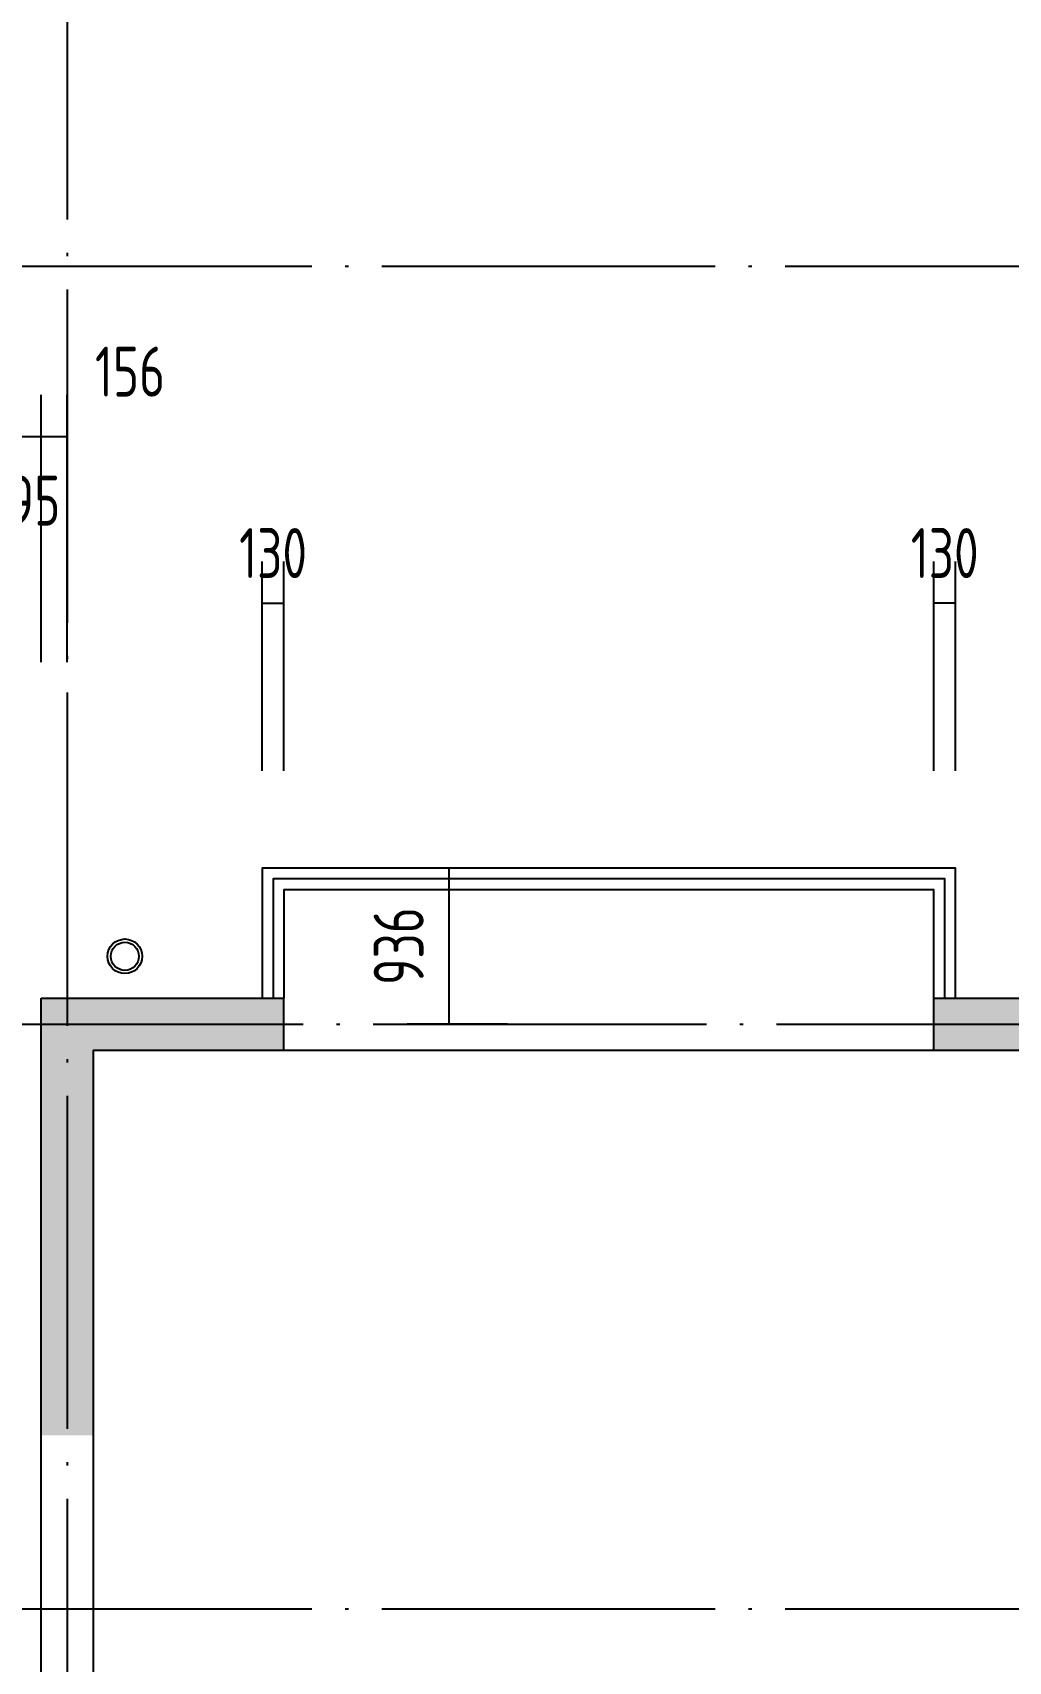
# Model space of a CAD drawing. Extents: x -726032 to 135930, y -151624 to 587044.
# Drawn here: x -435598 to -429743, y 476930 to 486709 of the extents above; entities that cross this region are included whole.
import ezdxf

# ---------------------------------------------------------------- set-up
doc = ezdxf.new("R2010")
doc.units = 0
doc.header["$LTSCALE"] = 1000
doc.header["$MEASUREMENT"] = 0
doc.linetypes.add('DOTE', pattern=[2.42, 2, -0.2, 0.02, -0.2])
doc.layers.get('DEFPOINTS').update_dxf_attribs({"color": 1, "linetype": 'CONTINUOUS'})
for name, color, linetype in [('COLUMN', 170, 'CONTINUOUS'), ('DOTE', 8, 'DOTE'), ('PUB_DIM', 245, 'CONTINUOUS'), ('WALL', 255, 'CONTINUOUS'), ('WINDOW', 155, 'CONTINUOUS'), ('雨水管', 20, 'CONTINUOUS')]:
    doc.layers.add(name, color=color, linetype=linetype)
doc.styles.add('DIM_FONT', font='isocp.shx', dxfattribs={"width": 0.8})
doc.dimstyles.new('DIMN', dxfattribs={"dimtxt": 300, "dimasz": 1, "dimexe": 250, "dimexo": 300, "dimgap": 150, "dimtad": 1, "dimdec": 0, "dimzin": 0, "dimdsep": 46, "dimtxsty": 'DIM_FONT', "dimcen": 0.09, "dimclrt": 142, "dimadec": 0, "dimazin": 0, "dimtfac": 1, "dimtdec": 0, "dimtix": 1, "dimtmove": 2, "dimatfit": 3, "dimfxl": 1, "dimtolj": 1, "dimtzin": 0, "dimarcsym": 0})

# ---------------------------------------------------------------- blocks, each defined once
blk = doc.blocks.new('*D1255')
at = {"layer": 'DEFPOINTS', "color": 0, "transparency": 16777216}
for p in [(-434089.9, 483284.3), (-434219.9, 481977.1), (-434089.9, 481977.1)]:
    blk.add_point(p, dxfattribs=at)
at = {"layer": 'PUB_DIM', "color": 0, "lineweight": -2, "transparency": 16777216}
for p, q in [((-434219.9, 482277.1), (-434219.9, 483534.3)), ((-434089.9, 482277.1), (-434089.9, 483534.3)), ((-434220.9, 483284.3), (-434221.9, 483284.3)), ((-434219.9, 483284.3), (-434089.9, 483284.3)), ((-434088.9, 483284.3), (-434087.9, 483284.3))]:
    blk.add_line(p, q, dxfattribs=at)
at = {"layer": 'PUB_DIM', "color": 0, "transparency": 16777216}
for points in [[(-434220.9, 483284.4), (-434220.9, 483284.1), (-434219.9, 483284.3)], [(-434088.9, 483284.4), (-434088.9, 483284.1), (-434089.9, 483284.3)]]:
    blk.add_solid(points, dxfattribs=at)
at = {"layer": 'PUB_DIM', "color": 142, "transparency": 16777216, "insert": (-434154.9, 483584.3), "char_height": 300, "attachment_point": 5, "style": 'DIM_FONT'}
blk.add_mtext('\\A1;130', dxfattribs=at)
blk = doc.blocks.new('*D1256')
at = {"layer": 'DEFPOINTS', "color": 0, "transparency": 16777216}
for p in [(-432447.8, 481692.9), (-433101.5, 480756.9), (-432447.8, 480756.9)]:
    blk.add_point(p, dxfattribs=at)
at = {"layer": 'PUB_DIM', "color": 0, "lineweight": -2, "transparency": 16777216}
for p, q in [((-432747.8, 481692.9), (-433351.5, 481692.9)), ((-433101.5, 481691.9), (-433101.5, 480757.9)), ((-432747.8, 480756.9), (-433351.5, 480756.9))]:
    blk.add_line(p, q, dxfattribs=at)
at = {"layer": 'PUB_DIM', "color": 0, "transparency": 16777216}
for points in [[(-433101.7, 481691.9), (-433101.4, 481691.9), (-433101.5, 481692.9)], [(-433101.7, 480757.9), (-433101.4, 480757.9), (-433101.5, 480756.9)]]:
    blk.add_solid(points, dxfattribs=at)
at = {"layer": 'PUB_DIM', "color": 142, "transparency": 16777216, "insert": (-433401.5, 481224.9), "char_height": 300, "attachment_point": 5, "rotation": 90, "style": 'DIM_FONT'}
blk.add_mtext('\\A1;936', dxfattribs=at)
blk = doc.blocks.new('*D1257')
at = {"layer": 'DEFPOINTS', "color": 0, "transparency": 16777216}
for p in [(-435389.9, 484283.6), (-435545.9, 482628.7), (-435389.9, 482628.7)]:
    blk.add_point(p, dxfattribs=at)
at = {"layer": 'PUB_DIM', "color": 0, "lineweight": -2, "transparency": 16777216}
for p, q in [((-435545.9, 482928.7), (-435545.9, 484533.6)), ((-435389.9, 482928.7), (-435389.9, 484533.6)), ((-435546.9, 484283.6), (-435547.9, 484283.6)), ((-435545.9, 484283.6), (-435389.9, 484283.6)), ((-435388.9, 484283.6), (-435387.9, 484283.6))]:
    blk.add_line(p, q, dxfattribs=at)
at = {"layer": 'PUB_DIM', "color": 0, "transparency": 16777216}
for points in [[(-435546.9, 484283.8), (-435546.9, 484283.5), (-435545.9, 484283.6)], [(-435388.9, 484283.8), (-435388.9, 484283.5), (-435389.9, 484283.6)]]:
    blk.add_solid(points, dxfattribs=at)
at = {"layer": 'PUB_DIM', "color": 142, "transparency": 16777216, "insert": (-435013.2, 484673.7), "char_height": 300, "attachment_point": 5, "style": 'DIM_FONT'}
blk.add_mtext('\\A1;156', dxfattribs=at)
blk = doc.blocks.new('*D1258')
at = {"layer": 'DEFPOINTS', "color": 0, "transparency": 16777216}
for p in [(-435545.9, 484283.6), (-435740.9, 482628.7), (-435545.9, 482628.7)]:
    blk.add_point(p, dxfattribs=at)
at = {"layer": 'PUB_DIM', "color": 0, "lineweight": -2, "transparency": 16777216}
for p, q in [((-435740.9, 482928.7), (-435740.9, 484533.6)), ((-435545.9, 482928.7), (-435545.9, 484533.6)), ((-435741.9, 484283.6), (-435742.9, 484283.6)), ((-435740.9, 484283.6), (-435545.9, 484283.6)), ((-435544.9, 484283.6), (-435543.9, 484283.6))]:
    blk.add_line(p, q, dxfattribs=at)
at = {"layer": 'PUB_DIM', "color": 0, "transparency": 16777216}
for points in [[(-435741.9, 484283.8), (-435741.9, 484283.5), (-435740.9, 484283.6)], [(-435544.9, 484283.8), (-435544.9, 484283.5), (-435545.9, 484283.6)]]:
    blk.add_solid(points, dxfattribs=at)
at = {"layer": 'PUB_DIM', "color": 142, "transparency": 16777216, "insert": (-435643.4, 483899.5), "char_height": 300, "attachment_point": 5, "style": 'DIM_FONT'}
blk.add_mtext('\\A1;195', dxfattribs=at)
blk = doc.blocks.new('*D1281')
at = {"layer": 'DEFPOINTS', "color": 0, "transparency": 16777216}
for p in [(-430189.9, 483284.3), (-430189.9, 481977.1), (-430059.9, 481977.1)]:
    blk.add_point(p, dxfattribs=at)
at = {"layer": 'PUB_DIM', "color": 0, "lineweight": -2, "transparency": 16777216}
for p, q in [((-430189.9, 482277.1), (-430189.9, 483534.3)), ((-430059.9, 482277.1), (-430059.9, 483534.3)), ((-430190.9, 483284.3), (-430191.9, 483284.3)), ((-430059.9, 483284.3), (-430189.9, 483284.3)), ((-430058.9, 483284.3), (-430057.9, 483284.3))]:
    blk.add_line(p, q, dxfattribs=at)
at = {"layer": 'PUB_DIM', "color": 0, "transparency": 16777216}
for points in [[(-430190.9, 483284.4), (-430190.9, 483284.1), (-430189.9, 483284.3)], [(-430058.9, 483284.4), (-430058.9, 483284.1), (-430059.9, 483284.3)]]:
    blk.add_solid(points, dxfattribs=at)
at = {"layer": 'PUB_DIM', "color": 142, "transparency": 16777216, "insert": (-430124.9, 483584.3), "char_height": 300, "attachment_point": 5, "style": 'DIM_FONT'}
blk.add_mtext('\\A1;130', dxfattribs=at)

msp = doc.modelspace()

# ---------------------------------------------------------------- linework, layer by layer
at = {"layer": 'COLUMN'}
for points in [[(-435545.9, 480912.9), (-435233.9, 480600.9), (-434089.9, 480912.9), (-434089.9, 480600.9)], [(-435545.9, 480912.9), (-435545.9, 478286.9), (-435233.9, 480600.9), (-435233.9, 478286.9)], [(-430189.9, 480912.9), (-430189.9, 480600.9), (-427901.9, 480912.9), (-427901.9, 480600.9)]]:
    msp.add_solid(points, dxfattribs=at)
at = {"layer": 'DOTE'}
for p, q in [((-435389.9, 490006.5), (-435389.9, 459534.9)), ((-481902.2, 485306.9), (-412270.4, 485306.9)), ((-481954.2, 480756.9), (-412270.4, 480756.9)), ((-481902.2, 477246.9), (-412270.4, 477246.9))]:
    msp.add_line(p, q, dxfattribs=at)
at = {"layer": 'WALL'}
for p, q in [((-435545.9, 470720.9), (-435545.9, 480912.9)), ((-435545.9, 480912.9), (-434089.9, 480912.9)), ((-434089.9, 480600.9), (-434089.9, 480912.9)), ((-430189.9, 480600.9), (-430189.9, 480912.9)), ((-430189.9, 480912.9), (-428915.9, 480912.9)), ((-435233.9, 480600.9), (-435233.9, 475036.9)), ((-435233.9, 480600.9), (-434089.9, 480600.9)), ((-430189.9, 480600.9), (-427901.9, 480600.9))]:
    msp.add_line(p, q, dxfattribs=at)
at = {"layer": 'WINDOW'}
msp.add_line((-434089.9, 480600.9), (-430189.9, 480600.9), dxfattribs=at)
for points in [[(-430059.9, 480912.9), (-430059.9, 481692.9), (-434219.9, 481692.9), (-434219.9, 480912.9)], [(-430124.9, 480912.9), (-430124.9, 481627.9), (-434154.9, 481627.9), (-434154.9, 480912.9)], [(-430189.9, 480912.9), (-430189.9, 481562.9), (-434089.9, 481562.9), (-434089.9, 480912.9)]]:
    msp.add_lwpolyline(points, dxfattribs=at)
at = {"layer": '雨水管'}
for radius in [104, 84.5]:
    msp.add_circle((-435044.5, 481163.5), radius, dxfattribs=at)

# ---------------------------------------------------------------- dimensions: what is measured, and where the dimension line sits
at = {"layer": 'PUB_DIM'}
for base, p1, p2, picture, middle in [((-435389.9, 484283.6), (-435545.9, 482628.7), (-435389.9, 482628.7), '*D1257', (-435013.2, 484673.7)), ((-435545.9, 484283.6), (-435740.9, 482628.7), (-435545.9, 482628.7), '*D1258', (-435643.4, 483899.5))]:
    dim = msp.add_linear_dim(base=base, p1=p1, p2=p2, dimstyle='DIMN', dxfattribs=at)
    dim.commit()
    dim.dimension.update_dxf_attribs({"geometry": picture, "text_midpoint": middle, "dimtype": 160})
for base, p1, p2, picture, middle in [((-434089.9, 483284.3), (-434219.9, 481977.1), (-434089.9, 481977.1), '*D1255', (-434154.9, 483584.3)), ((-430189.9, 483284.3), (-430059.9, 481977.1), (-430189.9, 481977.1), '*D1281', (-430124.9, 483584.3))]:
    dim = msp.add_linear_dim(base=base, p1=p1, p2=p2, dimstyle='DIMN', dxfattribs=at)
    dim.commit()
    dim.dimension.update_dxf_attribs({"geometry": picture, "text_midpoint": middle})
dim = msp.add_linear_dim(base=(-433101.5, 480756.9), p1=(-432447.8, 481692.9), p2=(-432447.8, 480756.9), angle=90, dimstyle='DIMN', dxfattribs=at)
dim.commit()
dim.dimension.update_dxf_attribs({"geometry": '*D1256', "text_midpoint": (-433401.5, 481224.9)})

doc.saveas('drawing.dxf')
